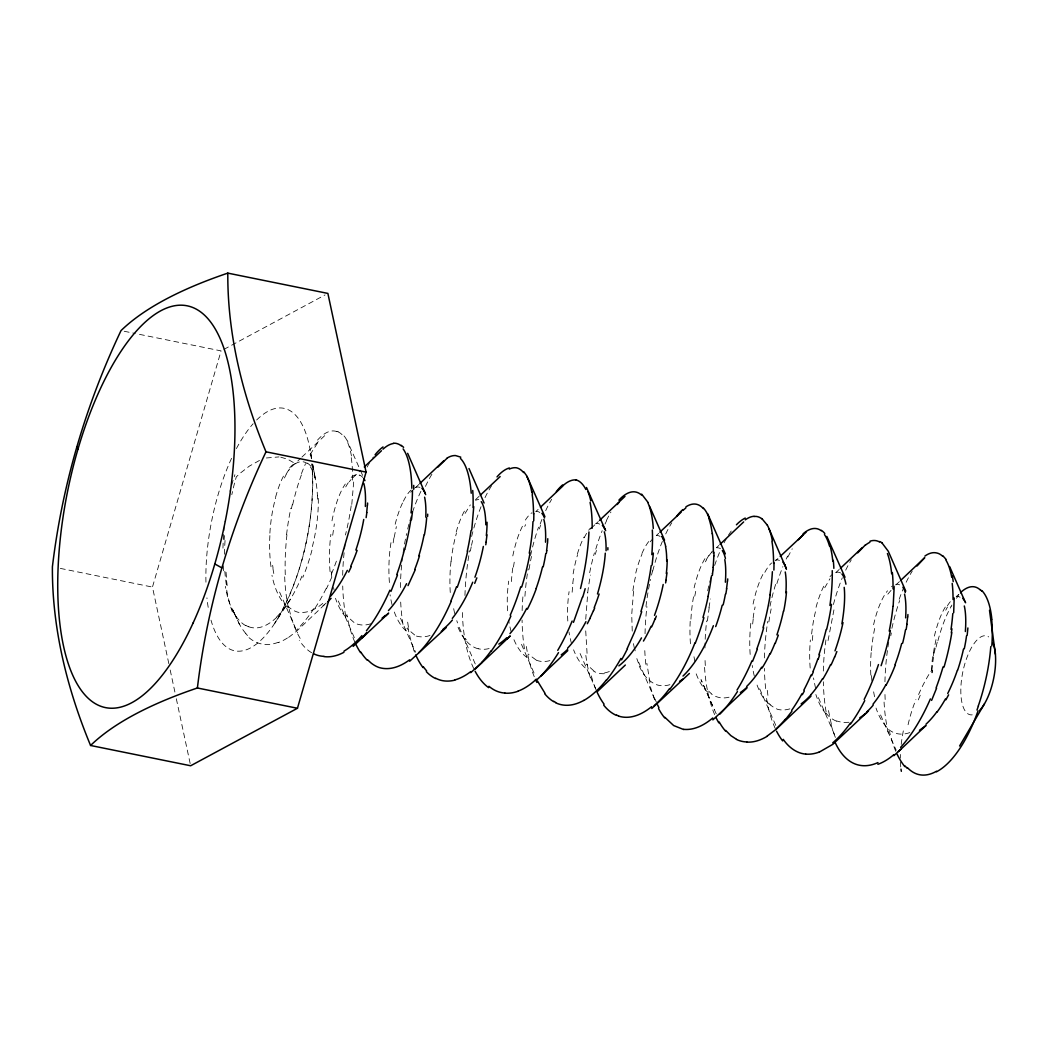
<?xml version="1.0" encoding="UTF-8"?>
<svg xmlns="http://www.w3.org/2000/svg" width="1048" height="1048" viewBox="0 0 1048 1048"><rect width="100%" height="100%" fill="white"/><g stroke="black" fill="none" stroke-linecap="round" stroke-linejoin="round"><path stroke-width="0.75" stroke-dasharray="5 3.75" d="M353.674 481.988L351.709 505.385M932.117 670.432L932.026 672.881L932.209 670.458M585.727 619.276L587.784 592.579M572.129 592.225L572.942 583.461M812.344 640.433L812.868 634.577M752.66 623.979L753.302 618.176M707.4 621.005L709.169 607.788M332.701 535.266L334.351 523.908M933.31 655.786L933.676 652.917M633.555 591.216L631.721 614.613L632.271 632.062M828.051 640.551L834.614 606.386M513.428 567.112L514.804 558.715M394.179 537.362L396.367 526.607M754.573 609.7L755.071 606.949M694.745 596.246L695.82 590.836M890.787 635.809L891.337 632.953M935.013 644.494L936.1 639.097M470.369 551.091L471.207 546.807M471.508 545.392L473.067 538.41M291.396 508.699L292.327 504.494M595.316 554.327L596.443 550.383M168.833 663.646L152.458 587.077L221.076 350.897L136.895 333.84M539.314 528.926L540.585 525.297M918.284 699.868L920.301 695.086M331.836 577.081L326.439 588.779M824.737 587.758L829.95 578.758M284.427 477.993L286.143 474.6M524.747 526.384L525.611 524.655M787.821 557.077L792.249 548.785M465.102 513.402L470.342 504.887M705.422 561.807L706.287 560.143M945.741 610.211L947.471 607.015M887.826 594.164L894.809 585.963M290.335 599.417L274.877 623.088C303.448 575.85 315.304 518.996 311.95 464.146M708.907 555.754L711.54 552.348M288.763 470.303L289.654 469.085M317.505 443.068L309.907 454.911A114.651 38.121 -82.9 0 0 308.426 457.662M349.285 481.792L351.054 479.578M650.14 541.803L652.773 538.869M590.509 529.122L592.251 527.157M410.698 492.219L414.248 488.84M415.44 487.713L419.004 484.333M324.618 604.591L296.623 631.171L287.427 638.337M535.816 511.634L538.135 509.42M716.518 547.685L718.876 545.445M895.961 584.876L899.42 581.601M352.796 477.796L360.826 470.211M835.767 572.706L839.225 569.431M591.386 528.087L594.858 524.799M596.011 523.712L598.329 521.524M656.336 535.515L658.707 533.288M956.208 596.705L958.514 594.53M291.409 466.963L300.737 458.199M301.903 457.098L325.208 435.195M475.596 499.608L479.106 496.32M775.546 560.745L777.93 558.519M294.868 464.028L295.431 463.714A74.84 25.231 -79.1 0 1 306.186 462.902L307.038 463.452M223.931 349.364L325.024 294.947M259.498 460.452L249.424 466.072L240.306 473.12L236.311 476.827L234.778 482.263A112.752 41.069 -84.1 0 0 231.818 494.656M475.53 500.237L478.753 499.359M266.362 457.976L278.978 456.915M848.919 722.282L842.658 722.53L836.71 720.998M280.759 457.177L287.938 459.365L295.431 463.714M124.188 331.26L135.31 333.513M60.339 568.396L152.458 587.077M336.736 431.357L338.059 431.645M536.052 659.965L528.1 654.044M414.667 634.983L406.899 628.446M353.988 622.447L346.312 615.608M593.941 670.995L586.304 664.065M769.311 703.784L770.581 704.963M245.822 633.673L247.511 635.533M465.168 638.324L466.308 639.843M347.098 440.199L347.988 442.033M239.612 624.7L232.302 608.875L234.398 613.46M716.229 713.819L701.033 679.68L714.409 709.837M349.6 446.147L359.949 469.386M360.591 470.84L363.184 476.644M400.519 618.255L415.598 652.223M880.582 714.972L896.197 750.25M580.081 653.52L596.875 691.549M759.669 688.772L776.214 726.382M279.58 592.068L297.54 632.796M638.782 662.48L656.205 702.304M521.485 644.363L535.004 675.24M459.168 627.28L476.198 666.083M338.308 601.002L355.599 640.577M818.409 697.64L835.597 736.993M456.784 620.665L457.531 622.944M591.269 675.881L593.286 682.575A114.756 53.003 -82.1 0 0 595.605 688.746M831.313 724.011L828.234 709.3M815.554 688.3L813.497 677.938M634.616 648.319L635.18 650.847M170.195 670.039L174.964 692.374M176.326 698.754L190.644 765.76M694.916 661.668L693.435 653.808M649.97 682.602L646.865 663.345M314.19 472.569L312.658 464.329L315.527 479.84L312.749 464.526M311.584 458.094L310.431 451.662L311.714 461.212M408.419 627.097L407.227 619.303M767.909 695.335L766.913 687.344M272.65 565.304L273.03 568.042M587.063 653.349L585.636 629.521M226.447 577.238L225.779 568.946M317.465 495.769L317.544 499.123M256.642 419.999A123.703 48.418 -78.5 0 1 311.138 456.339M311.963 463.714A123.703 48.418 -78.5 0 1 275.519 622.106A123.703 48.418 -78.5 0 1 211.015 620.193M208.198 607.368A123.703 48.418 -78.5 0 1 206.915 597.832M205.945 582.19A123.703 48.418 -78.5 0 1 231.804 457.806M236.403 448.583A123.703 48.418 -78.5 0 1 253.118 423.733M224.128 539.825A108.376 43.086 -81.1 0 1 224.469 535.567M224.469 554.235A107.25 42.221 -81.1 0 1 225.124 539.497M226.381 584.981A103.621 42.706 -80.7 0 1 224.822 570.99M245.795 625.669A101.63 43.898 -79.6 0 1 225.333 586.382M248.769 626.796A96.324 41.697 -78.1 0 1 245.861 625.394M276.764 617.246A96.495 41.802 -78 0 1 248.782 626.743M276.738 616.84A90.77 37.61 -75.8 0 0 279.986 613.408A91.517 38.147 -76 0 0 301.955 576.112M311.95 550.161A86.355 34.61 -75.6 0 1 302.82 577.409M318.278 498.324A85.045 32.907 -75.4 0 1 311.505 550.043M310.47 467.094A80.224 27.929 -76.7 0 1 317.413 495.835M307.156 463.033A76.229 26.226 -77.5 0 1 310.771 466.164M229.957 491.302A112.202 44.605 -81.1 0 1 230.363 489.757M231.647 485.145A112.202 44.605 -81.1 0 1 234.909 474.718M918.598 694.562A81.364 39.732 -64.8 0 1 930.847 671.31M908.079 724.744A83.984 37.676 -64.6 0 1 915.9 699.566M900.743 766.913A104.59 38.056 -66.7 0 1 900.415 754.455M901.201 744.447A104.59 38.056 -66.7 0 1 903.913 728.046M958.252 595.159A82.006 29.003 -80.3 0 1 958.894 594.452M951.034 606.582A79.845 28.466 -80.6 0 1 951.912 605.063M956.444 598.277A79.845 28.466 -80.6 0 1 958.291 595.985M937.908 640.787A79.085 28.335 -81 0 1 951.047 606.661M936.087 647.088A74.814 29.069 -81.9 0 1 937.646 640.472M931.96 670.51A74.146 29.868 -82.1 0 1 935.497 646.695M931.515 670.406A75.168 29.265 -87.5 0 1 932.746 655.459M933.519 652.799A71.33 25.571 -87.2 0 1 934.868 644.337M934.397 636.084A76.399 25.584 -86.5 0 1 945.283 607.08M947.418 605.757A73.137 20.135 -83 0 1 952.776 599.181M956.313 596.391A76.399 20.056 -81.2 0 1 960.034 597.294M909.821 732.565A74.303 38.2 -76 0 1 886.084 727.168M886.359 726.788A76.452 38.868 -82.3 0 1 876.036 708.081M874.569 696.75A70.596 32.58 -86.2 0 1 873.587 691.484M871.87 680.584A74.801 33.235 -86.8 0 1 871.504 674.755M870.822 675.109A77.146 32.37 -87.3 0 1 871.307 650.677M871.478 650.703A72.495 27.222 -87.4 0 1 874.949 627.267M873.587 624.726A75.81 25.584 -86.6 0 1 887.499 590.823M895.804 584.391A76.583 20.331 -81.7 0 1 899.629 584.863M891.507 586.762A76.583 20.331 -81.7 0 1 892.398 586.055M836.671 721.207A72.731 37.636 -80.1 0 1 826.007 713.177M825.85 713.701A76.923 38.841 -82.8 0 1 815.868 694.51M810.183 668.048A76.059 33.981 -86.8 0 1 810.366 639.987M811.637 633.975A73.072 26.934 -87.3 0 1 816.34 608.259M816.051 607.303A76.779 24.995 -86.2 0 1 824.317 585.203M830.016 576.623A76.229 20.462 -82.2 0 1 831.811 574.828M836.094 572.378A76.229 20.462 -82.2 0 1 837.693 572.195A75.364 19.362 -79.5 0 1 840.627 572.994M789.851 708.854A76.373 38.868 -74.9 0 1 777.406 709.273L774.603 707.819A71.316 36.824 -80.6 0 1 770.555 705.042M769.193 704.125A75.181 38.383 -81.9 0 1 763.324 696.815M763.088 697.405A76.622 38.187 -83.6 0 1 756.46 683.322M754.324 676.13A72.967 34.558 -85.6 0 1 752.215 665.414M750.172 654.424A76.57 33.313 -87.1 0 1 750.813 623.298M753.145 618.071A71.369 25.794 -87.2 0 1 754.429 609.543M753.08 604.093A76.098 26.069 -86.8 0 1 764.529 571.488M764.844 572.326A72.862 20.698 -83.9 0 1 771.655 562.959M775.651 560.064A76.622 20.2 -81.4 0 1 779.476 560.47M729.041 697.195A76.661 39.077 -75 0 1 721.207 697.837A73.425 38.108 -78.9 0 1 711.107 693.763M711.212 693.462A71.998 37.047 -81 0 1 708.645 691.13M708.199 692.61A75.98 38.724 -82.1 0 1 695.256 671.179M690.462 643.747A76.321 33.785 -86.9 0 1 690.344 619.054M690.933 619.132A73.556 28.283 -87.5 0 1 693.828 595.251M694.104 587.876A76.294 25.611 -86.6 0 1 704.937 558.663M706.26 559.842A71.316 19.847 -83.4 0 1 708.893 555.492M711.553 552.073A75.6 20.004 -81.6 0 1 712.43 551.183M716.766 547.816A76.897 20.082 -80.9 0 1 720.474 548.72M669.869 684.698A76.687 39.287 -75.6 0 1 657.437 684.986A72.6 37.61 -79.8 0 1 646.629 677.532M646.564 677.755A77.002 38.999 -82.6 0 1 638.127 663.541M638.468 663.043A74.88 36.051 -85.1 0 1 636.843 658.589M634.433 648.529A71.683 32.842 -86.4 0 1 633.005 640.577M632.9 590.679A73.386 26.213 -87.1 0 1 636.136 573.963M635.756 573.086A76.989 25.296 -86.3 0 1 641.966 554.261M641.952 553.514A73.688 21.89 -84.8 0 1 650.101 539.943M656.297 535.62A76.609 19.964 -80.8 0 1 660.03 536.406M609.346 671.506A74.749 33.811 -70.5 0 1 604.513 672.895M604.303 673.72A75.102 38.933 -77.7 0 1 593.836 671.336M585.138 667.864A74.919 37.872 -82.7 0 1 573.597 649.826M571.488 643.459A74.919 37.872 -82.7 0 1 568.999 632.036M567.806 621.019A74.919 37.872 -82.7 0 1 569.09 591.622M572.784 583.369A71.552 26.082 -87.3 0 1 574.003 574.776M573.125 573.872A74.356 26.423 -87.1 0 1 577.514 554.942M577.33 554.156A76.792 24.694 -86 0 1 584.024 537.087M584.221 537.768A72.718 20.685 -83.9 0 1 590.496 527.982M595.84 523.397A76.465 20.108 -81.3 0 1 599.587 524.157M549.873 660.62A77.041 39.47 -75.5 0 1 541.999 661.471A75.22 39.025 -78.3 0 1 536.026 660.083M527.131 657.594A74.984 38.16 -82.2 0 1 512.865 636.896M511.188 631.734A74.984 38.16 -82.2 0 1 508.673 620.246M507.599 610.761A74.984 38.16 -82.2 0 1 508.686 581.155M511.411 581.561A74.094 28.348 -87.4 0 1 512.917 566.732M512.799 555.912A76.19 26.148 -86.8 0 1 524.183 523.083M536.118 511.332A74.513 20.908 -83.6 0 1 539.825 512.524M525.389 520.057A74.513 20.908 -83.6 0 1 531.86 512.813M489.102 648.555A76.832 39.523 -76.1 0 1 478.229 648.725M478.229 648.791A72.901 37.78 -79.6 0 1 465.993 640.603M464.788 639.293A76.91 38.697 -83 0 1 456.797 624.045M454.701 613.552A71.474 32.92 -86.3 0 1 453.181 605.692M450.273 592.513A76.465 32.37 -87.3 0 1 450.981 561.676M451.085 561.61A73.163 27.248 -87.4 0 1 456.469 533.078M456.194 532.03A76.425 24.969 -86.3 0 1 464.683 510.651M429.981 635.481A75.954 38.606 -74.8 0 1 414.536 635.416M406.126 630.922A74.382 37.702 -82.5 0 1 393.943 610.971M392.044 604.604A74.382 37.702 -82.5 0 1 390.066 594.74M389.411 582.544A75.81 33.091 -87 0 1 391.153 541.567M393.157 542.877A71.33 25.873 -87.2 0 1 394.035 537.205M395.175 524.262A76.674 25.257 -86.4 0 1 403.27 501.442M403.401 501.206A73.072 21.248 -84.4 0 1 411.602 489.613M415.113 487.556A76.871 20.305 -81.5 0 1 417.536 487.019A75.286 19.283 -79.1 0 1 420.484 487.739M370.743 623.809A77.054 39.392 -75.3 0 1 362.831 625.014A74.644 38.724 -78 0 1 353.91 622.722M345.788 617.062A76.465 38.684 -82.7 0 1 335.491 598.303M334.116 590.103A73.124 33.706 -86.2 0 1 333.526 587.522M331.731 576.583A73.124 33.706 -86.2 0 1 331.168 570.832M330.068 571.645A76.308 32.724 -87.2 0 1 330.893 534.362M331.98 520.817A75.888 26.292 -86.9 0 1 345.29 484.032M345.748 486.901A71.591 19.977 -83.4 0 1 349.285 481.294M351.185 477.403A76.687 20.331 -81.7 0 1 359.32 475.294M359.359 475.058A74.107 18.956 -78.2 0 1 362.674 477.43M326.229 603.006A71.552 35.318 -72.9 0 1 322.967 605.731M322.784 603.386A75.548 37.689 -73.5 0 1 299.073 612.215M299.007 612.464A72.574 37.636 -79.4 0 1 287.886 606.15M287.597 607.224A75.718 38.553 -82.2 0 1 271.982 575.326M273.803 573.505A71.906 33.025 -86.3 0 1 272.886 568.173M271 566.758A76.347 33.719 -86.9 0 1 270.043 533.209M269.886 533.17A73.268 28.113 -87.5 0 1 275.663 497.8M275.598 497.171A76.478 25.218 -86.4 0 1 283.969 475.216M286.117 474.299A70.91 19.716 -83.3 0 1 288.763 470.028M289.68 467.866A75.548 20.253 -82.2 0 1 294.92 463.452M895.778 751.311A113.76 52.976 -81.6 0 1 889.49 731.399M888.39 732.997A110.485 50.055 -82.8 0 1 883.975 700.182M885.154 699.501A113.76 46.453 -84.4 0 1 884.918 692.204M884.944 681.763A113.76 46.453 -84.4 0 1 889.687 636.686M891.887 628.328A112.228 39.496 -83.8 0 1 899.669 600.53M899.197 599.246A114.428 39.352 -83.5 0 1 903.284 588.649M906.179 582.23A114.428 39.352 -83.5 0 1 912.232 571.147M835.374 737.412A115.346 53.514 -81.9 0 1 831.025 724.43M826.112 711.893A113.092 48.784 -83.7 0 1 823.335 681.79M823.335 671.048A113.092 48.784 -83.7 0 1 825.929 639.922M833.409 604.5A113.734 39.444 -83.6 0 1 842.317 577.762M845.697 570.164A113.734 39.444 -83.6 0 1 851.29 559.829M775.192 728.373A113.747 53.252 -81.3 0 1 766.35 696.972M765.669 688.588A113.669 47.435 -84.2 0 1 764.411 668.428M764.437 657.934A113.669 47.435 -84.2 0 1 767.752 621.438M768.865 621.936A110.04 41.999 -84.4 0 1 771.145 608.927M770.005 606.163A110.931 41.593 -84.3 0 1 776.214 582.452M776.882 583.644A114.271 39.313 -83.5 0 1 782.869 566.654M786.157 559.108A114.271 39.313 -83.5 0 1 787.624 556.082M714.657 714.618A114.507 53.828 -81.2 0 1 709.169 698.125M709.195 698.217A110.42 49.662 -82.9 0 1 704.479 666.083M705.304 665.546A114.455 47.212 -84.3 0 1 704.963 656.86M704.937 647.978A114.455 47.212 -84.3 0 1 706.653 620.875M708.972 607.683A109.857 41.933 -84.3 0 1 710.492 598.971M707.688 590.784A111.992 40.414 -84 0 1 720.932 549.283M724.089 542.772A111.992 40.414 -84 0 1 732.29 529.62M656.323 702.081A112.896 51.378 -82.7 0 1 655.118 699.108M654.699 699.868A114.573 52.898 -82.1 0 1 649.577 683.126M645.843 664.34A112.542 47.645 -84 0 1 644.651 647.219M645.044 633.686A114.651 47.016 -84.4 0 1 646.944 606.648M645.974 606.425A110.8 43.492 -84.4 0 1 650.52 579.4M651.515 575.103A110.8 43.492 -84.4 0 1 652.577 570.859M652.76 570.885A113.708 39.628 -83.7 0 1 662.349 541.475M665.716 533.93A113.708 39.628 -83.7 0 1 671.794 522.795M590.247 677.48A112.699 50.92 -82.7 0 1 585.74 654.633M587.718 592.552A110.158 42.758 -84.4 0 1 590.456 575.051M589.67 572.719A111.52 41.501 -84.2 0 1 594.413 552.899M595.775 549.126A114.677 39.876 -83.7 0 1 602.194 530.655M605.01 524.079A114.677 39.876 -83.7 0 1 606.465 520.987M606.412 520.542A111.992 37.558 -83.1 0 1 610.945 512.066M534.244 676.68A112.922 52.099 -82.1 0 1 526.384 646.498M524.459 648.778A111.874 49.977 -83.1 0 1 522.074 620.023M522.14 610.617A111.874 49.977 -83.1 0 1 522.939 596.351M524.93 596.286A112.935 46.138 -84.4 0 1 528.14 568.946M529.03 569.418A109.922 41.252 -84.3 0 1 531.48 556.436M530.589 555.505A111.664 40.806 -84.1 0 1 538.567 527.157M540.165 524.079A113.787 38.684 -83.3 0 1 542.864 517.109M545.694 510.638A113.787 38.684 -83.3 0 1 551.667 499.306M473.709 668.493A112.385 52.452 -81.4 0 1 462.378 610.093M464.958 595.5A115.07 47.095 -84.4 0 1 466.046 577.448A112.267 44.776 -84.5 0 1 469.727 550.619M471.626 536.497A113.42 40.06 -83.8 0 1 482.565 503.04M485.001 497.669A113.42 40.06 -83.8 0 1 492.167 484.844M414.484 652.053A114.953 53.749 -81.3 0 1 413.305 648.974M413.528 648.62A112.555 51.431 -82.5 0 1 407.973 627.608M402.995 624.464A112.581 47.514 -84.1 0 1 400.546 598.827M400.415 587.522A112.581 47.514 -84.1 0 1 406.624 533.642M407.698 529.03A112.581 47.514 -84.1 0 1 421.519 490.097M425.462 486.403A111.638 37.073 -82.9 0 1 432.994 472.53M354.827 642.083A113.42 52.793 -81.7 0 1 346.875 614.495M345.735 616.08A112.346 49.164 -83.5 0 1 342.722 586.002M342.683 575.234A112.346 49.164 -83.5 0 1 345.224 544.004M367.101 467.094A112.07 38.435 -83.5 0 1 371.044 460.399M372.643 458.041A112.07 38.435 -83.5 0 1 373.442 456.915M311.636 652.721A111.625 53.199 -77.9 0 1 299.283 640.289M300.187 638.389A114.14 52.701 -82.1 0 1 288.776 607.237M288.37 607.827A110.905 48.509 -83.5 0 1 284.611 575.103M285.266 574.723A114.494 46.557 -84.4 0 1 286.942 534.794M286.562 534.716A111.468 43.715 -84.4 0 1 290.872 508.214M292.628 504.861A113.394 38.933 -83.5 0 1 301.654 474.22M301.457 473.617A114.651 38.121 -82.9 0 1 305.558 463.675M317.531 440.094A113.865 35.449 -80.9 0 1 336.709 431.553M338.019 431.841A111.153 33.602 -79.1 0 1 343.81 436.702M344.019 435.916A110.04 33.968 -76.6 0 1 347.006 440.488M347.726 442.701A114.638 35.855 -75.8 0 1 351.604 456.98M351.237 457.675A113.446 35.92 -75.3 0 1 352.534 483.442M351.185 505.726A114.533 42.392 -72.8 0 1 345.421 535.017M336.382 561.165A110.8 42.523 -72.6 0 1 330.736 575.771M326.216 588.413A115.28 50.081 -73.3 0 1 314.256 609.32M313.981 608.429A112.608 49.557 -73.5 0 1 296.571 629.953M287.427 637.97A114.18 53.998 -76.7 0 1 278.283 642.607M278.31 642.293A114.101 54.116 -76.9 0 1 260.821 643.799A110.682 52.754 -78.7 0 1 247.302 636.136M245.861 633.568A114.324 52.937 -82 0 1 233.337 610.224M232.368 611.901A113.014 52.073 -82.1 0 1 226.158 586.592M227.219 585.478A108.874 47.501 -83.6 0 1 226.224 577.435M223.578 570.78A112.136 46.57 -84.3 0 1 223.145 563.405M222.975 548.156A112.136 46.57 -84.3 0 1 224.835 521.603M972.23 714.841A40.269 15.759 -78.5 0 1 962.942 671.349A40.269 15.759 -78.5 0 1 988.683 636.909"/><path stroke-width="1.5" d="M954.191 597.963L953.68 612.713M533.864 513.533L533.733 520.791M774.04 562.776L773.896 570.06M607.853 549.873L607.879 547.711M894.14 587.417L893.158 606.268M713.924 555.885L713.989 552.244M473.748 506.616L471.757 530.052M427.597 516.428L427.689 514.175M547.776 538.711L547.528 543.283M367.494 505.319L367.612 503.04M907.765 616.879L907.922 614.547M727.548 581.26L727.731 578.902M967.894 627.962L967.173 635.245M653.363 553.056L652.105 565.029M713.243 567.309L712.391 575.313M412.493 511.647L411.445 519.782M366.839 512.538L366.132 517.62M546.427 553.148L546.781 550.606M906.979 624.254L906.179 629.416M726.709 588.675L725.871 593.889M951.309 632.913L951.938 628.774M485.761 544.79L486.193 542.17M665.611 582.924L666.07 580.291M297.449 708.265L366.066 472.098L327.88 293.414L227.809 273.122A728.74 207.583 4.2 0 0 121.005 330.618A728.766 656.048 -50.1 0 0 76.91 446.723A728.766 656.048 -50.1 0 0 52.4 566.798A728.74 448.426 30.9 0 0 90.573 745.482L190.644 765.76L297.449 708.265L197.378 687.986A728.74 207.583 4.2 0 0 90.573 745.482M582.361 597.255L573.452 622.368M641.704 611.718L638.913 620.206A109.49 43.61 -72.7 0 1 634.276 632.664L627.228 648.489M978.387 706.077L976.985 710.046M818.134 659.323L819.601 655.118M778.337 635.114L775.258 643.407M397.48 575.077L390.943 591.413M757.39 649.092L752.543 661.406M476.84 577.867L474.705 583.369M836.854 651.555L834.706 657.057M936.571 688.182L931.606 700.391M655.262 618.857L656.323 616.106M415.257 569.732L408.026 585.622M593.574 610.657L594.701 607.945M811.663 675.711L813.379 671.689M510.9 616.067L507.298 623.835A114.56 50.121 -73.4 0 1 491.067 651.371M351.211 566.889L348.683 572.09M589.945 618.608L587.339 623.704M948.61 694.824L945.912 699.789M802.323 694.68L804.288 691.064M959.601 746.006L984.439 703.889M791.921 711.238L785.319 719.753M917.039 565.986L924.755 557.628L900.573 580.513M617.285 504.507L618.831 502.555M857.709 552.859L865.412 544.881M366.721 632.481L362.254 637.708M798.366 539.799L803.004 534.742M437.723 467.238L446.933 458.382M331.089 598.356L327.867 601.67M482.172 662.231L470.749 672.659M893.879 755.674L900.717 749.307M507.009 639.123L510.232 635.926L475.347 668.952M419.894 483.456L443.894 460.675M540.467 507.219L562.566 486.298M536.432 680.204L567.793 650.598M720.055 544.318L743.661 521.93M597.53 691.392L625.329 665.035M810.929 696.278L776.254 729.198L767.057 736.168M898.45 751.586L926.052 725.452L919.476 730.299M364.272 466.963L381.472 450.732M446.212 627.621L409.65 661.262M840.391 568.344L862.347 547.58M599.495 520.437L624.975 496.398M659.886 532.161L681.252 512.053M689.361 673.471L651.751 708.527M746.923 688.038L712.863 719.871M480.272 495.219L500.145 476.578M353.137 646.406L388.664 613.106L385.428 616.119M780.184 556.409L806.069 532.201M868.504 710.976L832.767 744.355L819.012 752.281M682.785 510.52L685.837 507.953M865.255 713.924L866.879 712.509M805.729 754.128C796.284 753.289 788.424 746.923 783.236 739.351M227.809 273.122A728.74 448.426 30.9 0 0 265.996 451.819L366.066 472.098M683.689 729.539L673.668 725.557L664.864 717.317M616.591 715.077L618.582 715.954M460.793 457.164L455.592 455.579A114.861 34.859 -79.6 0 0 446.959 458.173M736.534 739.325L730.862 735.63L725.675 730.417M197.391 687.986A728.766 656.048 -50.1 0 1 221.901 567.911L214.774 563.929M553.724 701.309L555.65 702.435M661.524 536.615L662.192 537.087M401.305 445.348L403.624 447.339M641.677 494.158L647.978 502.333M761.87 518.577L767.228 525.035M882.049 542.982L888.298 551.3L905.773 591.164M421.899 488.316L422.554 488.892A71.054 18.366 -76.8 0 1 424.23 491.447M942.741 555.65L946.017 559.331M907.175 768.236L905.04 765.97M367.468 659.716L371.018 662.952A109.765 52.256 -79.1 0 0 376.717 666.554L378.708 667.393A113.931 53.671 -76.4 0 0 409.611 659.821M962.876 598.329L963.492 598.998M523.804 471.77L526.882 476.067L544.921 516.716M544.908 693.134L537.506 681.043M586.5 487.49L605.665 530.681M363.944 478.595L364.966 480.626M424.283 491.276L425.685 494.643M784.69 564.531L786.445 569.339M826.833 536.432L845.002 577.251M604.735 528.402L605.22 529.489M707.61 513.651L725.347 553.92M649.616 506.354L664.55 540.113M949.619 566.549L964.632 600.674M407.646 453.339L425.252 493.411M468.993 468.522L484.084 503.014M768.983 528.755L786.065 567.99M965.143 601.67L965.614 602.783M77.801 449.435L76.923 446.723M532.017 491.578L532.489 494.355M989.509 610.303L995.39 654.214M413.711 485.421L413.764 488.905M221.901 567.911A728.766 656.048 -50.1 0 1 265.996 451.819M901.346 771.302A104.59 38.056 -66.7 0 1 901.005 769.167M904.817 766.599A113.76 52.976 -81.6 0 1 897.088 754.167M977.954 711.094A103.621 43.964 -77.7 0 1 936.454 771.8M990.792 646.59A97.137 37.256 -75.8 0 1 978.282 705.972M991.683 619.8A92.656 34.401 -76.2 0 1 991.827 645.804M982.068 590.823A90.901 32.973 -76.4 0 1 991.866 619.499M980.194 589.566A86.945 30.313 -78.2 0 1 981.91 591.269M960.833 592.303A85.451 29.514 -79.1 0 1 980.129 589.814M960.505 592.827A82.006 29.003 -80.3 0 1 960.82 592.526M936.519 771.236A108.822 46.217 -78.9 0 1 907.371 767.608M963.453 599.129A71.238 18.484 -76.5 0 1 965.077 601.866M964.304 605.98A76.294 20.279 -75.3 0 1 965.365 631.499M966.531 635.848A73.792 23.973 -70.9 0 1 964.291 648.751M963.466 649.131A77.067 26.894 -70.2 0 1 957.584 670.379M957.348 670.327A73.478 28.44 -69.6 0 1 947.72 693.501M945.453 698.964A76.963 34.309 -70.3 0 1 936.912 712.273M936.768 711.933A75.836 35.58 -71.3 0 1 925.987 724.207M902.891 587.247A72.666 18.641 -77.6 0 1 905.289 592.565M904.542 594.137A76.321 20.384 -75.1 0 1 905.629 617.861M907.581 617.102A71.722 22.545 -71.3 0 1 906.769 624.438M905.472 629.94A75.443 25.362 -70.5 0 1 902.642 643.197M901.686 643.485A76.727 27.366 -70 0 1 895.031 664.655M895.385 664.812A72.508 29.383 -69.6 0 1 886.045 685.261M885.77 684.934A76.884 34.086 -70.2 0 1 873.023 704.164M873.167 705.199A74.919 35.894 -71.8 0 1 866.827 711.893M865.229 713.714A71.788 35.815 -73.5 0 1 859.779 717.736M841.924 574.081A75.364 19.362 -79.5 0 1 842.527 574.776A73.137 18.825 -77.1 0 1 845.933 584.195M844.19 587.365A74.303 20.292 -74.3 0 1 841.885 623.861M843.011 622.551A76.452 25.873 -70.4 0 1 835.007 650.874M834.562 656.965A71.578 29.501 -69.7 0 1 831.051 664.969M830.619 664.537A74.408 31.728 -69.8 0 1 822.785 679.183M822.523 678.711A76.949 35.016 -70.6 0 1 810.746 694.863M810.72 695.138A72.797 35.54 -72.5 0 1 801.157 703.863M782.948 562.173A71.356 18.458 -76.7 0 1 784.625 564.715M785.253 571.998A76.321 20.711 -74.5 0 1 785.895 592.788M786.485 591.701A72.967 22.336 -71.7 0 1 783.707 611.141M783.432 611.141A76.963 26.619 -70.2 0 1 776.909 634.839M774.957 643.249A71.893 29.436 -69.6 0 1 770.319 653.847M770.005 653.52A74.683 31.99 -69.9 0 1 762.093 668.021M761.66 667.196A76.334 34.911 -70.7 0 1 746.805 686.322M746.844 687.344A72.338 35.868 -73.2 0 1 740.373 692.532M722.295 550.606A73.072 18.707 -78 0 1 725.426 558.532M724.784 559.658A76.137 20.384 -75 0 1 725.373 582.216M727.364 581.483A70.884 22.388 -71.3 0 1 726.513 588.858M725.399 594.229A75.404 25.48 -70.4 0 1 723.146 604.919M722.19 605.259A76.766 27.549 -70 0 1 715.692 626.586M713.374 625.708A74.198 29.37 -69.6 0 1 683.008 676.039M682.851 679.052A71.434 35.697 -73.6 0 1 679.562 681.318M662.598 538.449A72.941 18.799 -77 0 1 665.703 546.506M665.559 546.65A76.989 20.881 -74.5 0 1 666.698 560.968M667.196 560.012A73.805 21.995 -72.2 0 1 666.305 573.584M666.947 572.85A71.343 22.938 -71 0 1 665.86 580.461M663.188 584.47A76.491 26.043 -70.4 0 1 654.502 615.346M655.105 618.779A71.67 29.331 -69.6 0 1 651.659 626.835M651.109 626.311A73.701 30.864 -69.7 0 1 643.446 641.062M641.494 637.891A74.749 33.811 -70.5 0 1 618.883 665.873M602.377 525.375A71.854 18.537 -76.9 0 1 604.604 528.821M604.29 531.834A76.439 20.279 -75.3 0 1 606.072 550.75M605.286 553.174A74.172 22.453 -71.9 0 1 597.478 594.006M599.102 594.033A74.906 28.886 -69.6 0 1 594.203 607.644M593.43 610.565A71.277 29.658 -69.7 0 1 589.827 618.464M585.937 621.687A76.216 33.536 -70.1 0 1 567.623 648.149M567.636 649.315A73.032 35.855 -72.7 0 1 561.23 654.83M541.881 513.337A72.679 18.602 -78 0 1 544.501 518.013M543.833 519.494A76.334 20.174 -75.5 0 1 545.536 542.196M547.344 543.506A71.5 22.401 -71.4 0 1 546.571 550.803M545.746 553.737A74.88 24.733 -70.7 0 1 543.205 566.824M542.458 567.086A77.002 27.392 -70 0 1 536.17 588.413M536.327 588.452A72.548 28.938 -69.6 0 1 527.367 609.202M526.686 608.39A76.504 33.457 -70.1 0 1 509.97 633.608M506.826 637.682A73.661 36.484 -73.1 0 1 498.822 644.101M481.242 501.665A74.251 19.074 -77.4 0 1 485.814 524.799M487.045 522.245A73.95 21.851 -72.4 0 1 486.324 535.607M486.979 534.834A71.683 22.873 -71.1 0 1 485.984 542.353M483.338 546.453A76.439 25.768 -70.5 0 1 474.954 577.225M472.727 582.216A74.578 30.484 -69.6 0 1 452.317 618.386M452.422 620.01A74.094 35.58 -71.9 0 1 442.911 629.416M442.924 630.176A71.736 35.986 -73.8 0 1 441.287 631.381M424.61 497.197A76.74 20.593 -74.9 0 1 425.789 517.123M426.654 517.62A72.797 22.493 -71.6 0 1 424.466 534.624M424.06 534.808A76.871 26.121 -70.4 0 1 418.82 555.859M419.501 555.807A75.246 28.781 -69.6 0 1 414.733 569.457M406.572 583.671A76.478 33.418 -70.1 0 1 388.454 610.591M385.363 615.425A73.321 36.497 -73.4 0 1 382.114 618.071M363.826 483.456A76.439 20.266 -75.4 0 1 365.359 506.459M367.298 505.555A71.094 22.087 -71.5 0 1 366.63 512.747M363.735 519.467A76.412 25.375 -70.6 0 1 355.875 550.082M357.119 550.344A73.229 28.964 -69.6 0 1 350.687 566.352M347.333 570.374A76.517 33.248 -70 0 1 330.801 596.024M924.873 556.095A114.507 35.121 -80.4 0 1 936.414 552.925A112.437 33.968 -79.5 0 1 942.597 556.226M945.807 559.933A113.394 35.291 -76.1 0 1 951.715 577.173M952.291 575.994A113.04 35.488 -75.6 0 1 953.221 581.614M952.2 583.395A114.638 36.837 -75 0 1 953.051 599.521M952.789 613.578A111.651 38.802 -73.6 0 1 951.021 629.376M951.807 632.651A114.546 43.217 -72.6 0 1 944.038 667.065M943.056 666.895A112.673 44.055 -72.7 0 1 936.113 687.842M930.375 698.95A113.8 48.496 -73.1 0 1 900.586 747.407M893.826 754.691A111.953 52.361 -75.9 0 1 877.883 764.306M877.962 762.577A112.477 53.383 -77 0 1 835.269 742.744M865.386 545.183A114.337 34.479 -79.2 0 1 869.879 542.301M870.023 541.2A114.507 34.885 -80 0 1 879.508 541.96M879.6 541.528A111.285 33.602 -78.9 0 1 882.075 542.877M887.42 553.527A114.415 35.331 -76.4 0 1 891.665 573.846M892.359 572.562A113.656 35.566 -75.5 0 1 893.053 588.924M892.988 606.399A113.59 40.571 -73.1 0 1 889.228 631.132M890.355 630.739A113.852 44.37 -72.5 0 1 881.093 665.69M878.473 664.55A111.049 44.252 -72.7 0 1 864.168 699.448M864.731 700.627A115.057 49.819 -73.3 0 1 850.57 723.971M850.36 723.159A112.018 49.57 -73.7 0 1 832.767 742.783M819.025 752.136A114.979 54.719 -77.4 0 1 805.729 754.101M782.66 740.91A113.747 53.252 -81.3 0 1 776.555 731.19M803.056 533.851A114.363 34.925 -80 0 1 812.043 528.781A113.721 34.466 -79.7 0 1 821.291 530.733M821.37 530.367A109.713 33.353 -77.8 0 1 824.802 533.498M824.462 534.559A111.507 34.217 -77 0 1 829.466 545.995M829.833 545.091A115.084 36.169 -75.6 0 1 832.793 561.217M833.291 560.353A112.293 36.51 -74.6 0 1 833.854 568.33M832.23 570.649A111.494 36.339 -74.6 0 1 829.937 605.456M831.509 604.303A114.52 42.012 -72.9 0 1 826.649 629.468M826.178 629.534A113.826 42.916 -72.7 0 1 818.894 654.764M817.794 659.1A108.9 43.256 -72.7 0 1 813.078 671.362M811.06 675.017A112.673 47.959 -73.1 0 1 803.829 690.174M801.93 693.802A115.293 49.335 -73 0 1 791.712 710.269M785.253 719.321A113.433 51.483 -74.5 0 1 776.24 728.792M767.057 736.351A114.337 54.457 -77.4 0 1 746.844 742.089M746.87 741.958A113.59 54.129 -78 0 1 736.495 739.469M725.465 731.006A113.079 52.505 -81.8 0 1 719.203 721.98M718.81 722.845A114.507 53.828 -81.2 0 1 715.981 717.5M736.43 524.786A111.992 40.414 -84 0 1 745.259 518.066M745.259 519.874A114.704 35.069 -80 0 1 754.062 516.297M754.036 516.52A112.686 34.06 -79 0 1 756.774 516.507A113.577 34.322 -79.1 0 1 761.817 518.786M767.254 524.983A113.642 35.566 -75.7 0 1 772.31 540.611M771.931 541.344A114.206 36.614 -75 0 1 773.568 563.431M772.376 571.71A110.957 38.16 -73.7 0 1 769.952 594.819M770.228 594.583A114.861 41.802 -72.9 0 1 763.023 627.7M763.678 627.765A112.49 42.745 -72.7 0 1 756.931 648.764M751.979 660.803A113.472 48.116 -73.1 0 1 736.993 690.082M737.465 691.523A113.773 51.116 -74 0 1 719.766 714.199M712.771 717.972A113.656 53.186 -76 0 1 683.728 729.329M664.668 717.867A114.428 53.579 -81.1 0 1 658.524 708.553M658.93 707.662A112.896 51.378 -82.7 0 1 657.594 704.937M676.576 516.402A110.315 34.951 -81.5 0 1 682.811 509.603M685.942 506.852A113.42 34.414 -79.6 0 1 703.339 508.581M703.444 508.097A110.472 33.955 -76.8 0 1 709.103 518.039M708.907 518.485A114.651 36.012 -75.7 0 1 712.247 533.812M712.365 533.563A113.616 36.274 -75.1 0 1 713.334 553.121M713.806 556.016A108.481 36.916 -73.8 0 1 713.112 567.427M711.487 575.955A113.42 41.422 -73 0 1 708.029 596.443M708.212 596.378A115.228 42.745 -72.8 0 1 702.972 617.56M703.902 617.691A110.931 43.217 -72.6 0 1 695.283 643.184M694.955 642.883A112.857 48.889 -73.2 0 1 669.777 689.374M669.593 688.549A112.162 50.016 -73.9 0 1 654.044 705.776M651.673 706.64A113.695 53.343 -76.2 0 1 618.543 716.085M616.512 715.417A110.996 52.767 -79.3 0 1 603.7 705.134M604.08 704.151A114.756 53.003 -82.1 0 1 596.862 691.654M618.883 500.171A113.603 34.99 -80.5 0 1 641.494 495.01M647.834 502.66A114.284 36.064 -75.4 0 1 653.297 528.493M652.315 530A111.625 35.92 -74.9 0 1 651.817 554.641M651.188 565.632A114.232 41.933 -72.9 0 1 640.957 611.495M627.424 648.791A111.743 49.597 -73.6 0 1 621.582 659.86M620.966 658.432A115.005 49.885 -73.3 0 1 606.386 680.401M606.281 680.073A110.826 50.265 -74.4 0 1 583.828 700.444M583.788 700.391A113.8 53.88 -76.8 0 1 555.558 702.736M553.632 701.636A110.289 52.23 -79.9 0 1 544.672 693.724M536.864 682.418A112.922 52.099 -82.1 0 1 535.515 679.615M556.318 491.643A110.813 35.959 -82.3 0 1 562.593 484.949M562.58 486.01A114.455 34.781 -79.7 0 1 575.797 479.919M575.824 479.827A111.547 33.785 -79.4 0 1 585.871 489.495M588.007 491.813A113.734 35.829 -75.6 0 1 590.784 500.905M590.076 502.359A113.813 35.488 -75.8 0 1 592.172 528.271M588.937 531.965A111.94 35.645 -75 0 1 580.513 588.504M585.164 588.688A114.127 43.204 -72.6 0 1 582.688 597.334M572.129 621.058A113.04 46.898 -72.9 0 1 557.733 650.376M558.505 652.629A114.481 50.815 -73.7 0 1 541.017 675.96M536.353 679.17A111.861 52.138 -75.7 0 1 518.144 691.091M518.131 691.208A115.057 54.601 -77.1 0 1 504.874 693.121M504.887 693.055A111.049 52.976 -77.9 0 1 488.944 686.283M488.643 687.645A112.385 52.452 -81.4 0 1 475.137 671.296M497.001 476.892A111.835 35.881 -81.9 0 1 509.394 467.971M509.289 469.085A115.136 34.898 -79.6 0 1 516.376 467.788A111.704 33.785 -79.1 0 1 523.581 472.583M526.764 476.408A114.35 35.802 -75.8 0 1 531.768 492.075M532.214 494.853A114.127 36.693 -74.9 0 1 533.511 514.018M532.96 521.642A111.468 39.235 -73.4 0 1 529.266 553.213M530.078 552.833A114.52 43.06 -72.7 0 1 521.707 587.011M520.764 586.736A110.931 43.754 -72.7 0 1 510.232 615.202M490.975 650.978A113.918 51.011 -74 0 1 482.146 661.943M470.722 671.637A112.883 53.029 -76.2 0 1 454.819 679.916M454.793 680.139A115.031 54.693 -77.2 0 1 441.745 680.493A110.315 52.61 -78.2 0 1 435.706 678.239M435.627 678.541A111.036 52.688 -79.5 0 1 426.326 671.676M426.628 670.851A110.616 51.614 -81.5 0 1 423.353 666.777M423.038 667.602A114.953 53.749 -81.3 0 1 415.742 655M460.439 458.435A112.188 34.099 -77.9 0 1 471.22 493.228M472.727 490.477A112.595 35.973 -75 0 1 473.067 507.481M471.05 530.511A115.149 42.064 -72.9 0 1 467.277 551.261M467.683 551.156A113.734 42.719 -72.7 0 1 460.793 576.754A110.603 42.758 -72.7 0 1 457.269 587.273M456.496 586.788A110.119 43.937 -72.7 0 1 450.994 600.818M451.269 601.185A113.577 49.151 -73.2 0 1 418.768 652.734M367.298 660.24A112.188 52.465 -81.2 0 1 360.761 652M360.538 652.603A113.42 52.793 -81.7 0 1 356.15 644.926M375.053 454.806A112.07 38.435 -83.5 0 1 383.031 446.946M383.018 449.16A114.35 34.794 -79.9 0 1 393.406 443.527M393.459 443.225A113.433 34.388 -79.4 0 1 401.201 445.806M403.126 448.885A113.315 34.911 -76.7 0 1 411.838 488.276M412.467 490.569A110.918 37.112 -74.2 0 1 411.039 512.852M410.751 520.201A115.005 42.09 -72.9 0 1 404.751 549.493M404.515 549.493A112.83 42.745 -72.7 0 1 396.773 574.618M389.908 590.168A114.153 48.575 -73.1 0 1 366.459 630.726M361.966 635.599A110.957 50.461 -74.6 0 1 344.006 651.122M343.941 652.288A114.599 54.43 -77.1 0 1 323.924 656.572M323.963 656.336A111.625 53.199 -77.9 0 1 313.601 653.769M992.967 642.922A40.269 15.759 -78.5 0 1 979.264 710.793M193.094 623.01A204.989 80.237 -78.5 0 0 187.985 305.99A204.989 80.237 -78.5 0 0 57.771 591.046A204.989 80.237 -78.5 0 0 193.094 623.01"/></g></svg>
